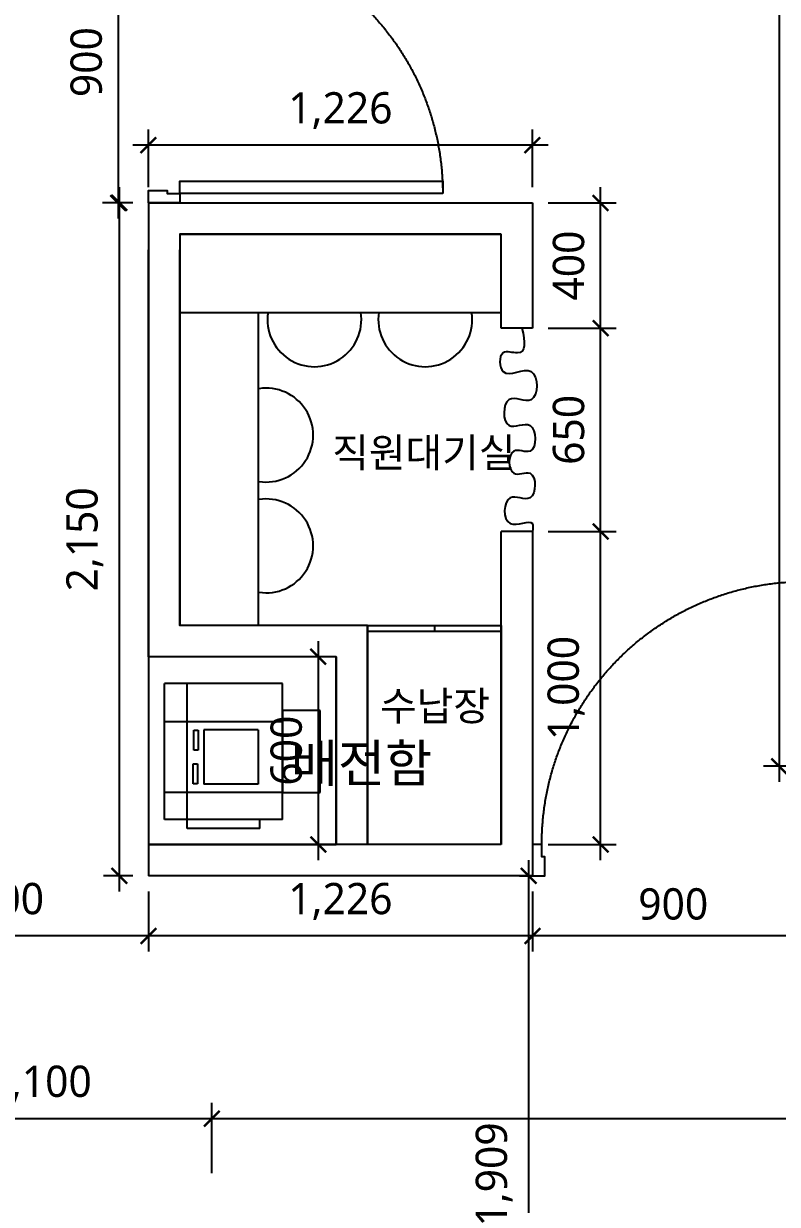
# Model space of a CAD drawing. Header units: metres. Extents: x 11578468 to 47831421, y -58341524 to -14256839.
# Drawn here: x 23689361 to 23691769, y -29107384 to -29103611 of the extents above; entities that cross this region are included whole.
import ezdxf
from ezdxf.enums import TextEntityAlignment as Align

# ---------------------------------------------------------------- set-up
doc = ezdxf.new("R2010")
doc.units = ezdxf.units.M
doc.header["$LTSCALE"] = 50
doc.header["$MEASUREMENT"] = 0
doc.linetypes.add('CENTER2', pattern=[28.575, 19.05, -3.175, 3.175, -3.175])
doc.linetypes.add('DH-HID2', pattern=[1.2, 0.8, -0.4])
doc.layers.get('0').update_dxf_attribs({"linetype": 'CONTINUOUS'})
doc.layers.get('DEFPOINTS').update_dxf_attribs({"linetype": 'CONTINUOUS'})
for name, color, linetype in [('0-ELC TEXT', 7, 'CONTINUOUS'), ('04_FUR', 6, 'CONTINUOUS'), ('3.기호.계단선', 30, 'CONTINUOUS'), ('FU-FURM', 251, 'DH-HID2'), ('TEX', 7, 'CONTINUOUS'), ('wall', 3, 'CONTINUOUS'), ('WIN', 4, 'CONTINUOUS'), ('家具', 251, 'CONTINUOUS')]:
    doc.layers.add(name, color=color, linetype=linetype)
doc.layers.add('wall2', color=3, linetype='CONTINUOUS', lineweight=25)
doc.styles.add('HY 울릉도 L', font='malgun.ttf')
doc.styles.add('JT1', font='malgun.ttf')
doc.styles.add('맑은 고딕', font='malgun.ttf')
doc.dimstyles.new('사본 50', dxfattribs={"dimscale": 50, "dimtxt": 2, "dimasz": 1, "dimexe": 1, "dimexo": 1, "dimgap": 1, "dimtad": 1, "dimdec": 0, "dimrnd": 0.05, "dimdsep": 46, "dimlunit": 6, "dimtxsty": 'HY 울릉도 L', "dimblk": 'ARCHTICK', "dimcen": 2.5, "dimdle": 1, "dimclrd": 133, "dimclre": 133, "dimclrt": 30, "dimadec": 0, "dimazin": 0, "dimtfac": 1, "dimtdec": 0, "dimtix": 1, "dimtmove": 2, "dimatfit": 3, "dimldrblk": 'ARCHTICK', "dimfxl": 1, "dimlwd": -1, "dimlwe": -1, "dimarcsym": 0})

# ---------------------------------------------------------------- blocks, each defined once
blk = doc.blocks.new('sdgasgddsg')
at = {"layer": 'FU-FURM', "color": 8, "ltscale": 30}
for p, q in [((23820313.5, -29163117.4), (23820913.5, -29163117.3)), ((23820313.6, -29163637.4), (23820313.5, -29163117.4)), ((23820433.6, -29163637.4), (23820433.5, -29163117.4)), ((23820745.6, -29163637.3), (23820745.5, -29163117.3)), ((23820913.6, -29163637.3), (23820913.5, -29163117.3)), ((23820273.5, -29163217.4), (23820313.5, -29163217.4)), ((23820273.6, -29163537.4), (23820273.5, -29163217.4)), ((23820313.5, -29163217.4), (23820913.5, -29163217.3)), ((23820709.7, -29163290.1), (23820469.7, -29163290.1)), ((23820469.7, -29163530.1), (23820469.7, -29163290.1)), ((23820709.7, -29163530.1), (23820709.7, -29163290.1)), ((23820273.6, -29163537.4), (23820313.6, -29163537.4)), ((23820709.7, -29163530.1), (23820469.7, -29163530.1)), ((23820313.6, -29163637.4), (23820913.6, -29163637.3))]:
    blk.add_line(p, q, dxfattribs=at)
for points in [[(23820470.9, -29163243.2), (23820558.9, -29163243.2), (23820559, -29163263.2), (23820471, -29163263.2), (23820470.9, -29163243.2)], [(23820620.1, -29163245.8), (23820708.1, -29163245.8), (23820708.1, -29163265.8), (23820620.1, -29163265.8), (23820620.1, -29163245.8)]]:
    blk.add_lwpolyline(points, dxfattribs=at)
blk.add_lwpolyline([(23820433.6, -29163637.4), (23820433.6, -29163803.6), (23820794.9, -29163803.6), (23820794.9, -29163637.4)], close=True, dxfattribs=at)
blk = doc.blocks.new('*U617')
at = {"layer": 'WIN', "linetype": 'Continuous', "transparency": 33554687}
for points in [[(30, 1040), (30, 200), (70, 200), (70, 1040)], [(0, 200), (0, 100), (40, 100), (40, 160), (30, 160), (30, 200)], [(900, 200), (900, 100), (860, 100), (860, 160), (870, 160), (870, 200)]]:
    blk.add_lwpolyline(points, close=True, dxfattribs=at)
at = {"layer": 'WIN', "linetype": 'CENTER2', "ltscale": 20, "transparency": 33554687}
blk.add_arc((30, 200), 840, 0, 90, dxfattribs=at)
blk = doc.blocks.new('_ArchTick')
at = {"color": 0, "linetype": 'ByBlock', "const_width": 0.15}
blk.add_lwpolyline([(-0.5, -0.5), (0.5, 0.5)], dxfattribs=at)
blk = doc.blocks.new('*D641')
at = {"layer": 'DEFPOINTS', "color": 0, "ltscale": 10, "transparency": 16777216}
for p in [(23689962.4, -29107109.9), (23688862.4, -29107333.9), (23689962.4, -29107333.9)]:
    blk.add_point(p, dxfattribs=at)
at = {"layer": 'wall', "color": 133, "ltscale": 10, "transparency": 16777216}
for p, q in [((23688862.4, -29107283.9), (23688862.4, -29107059.9)), ((23689962.4, -29107283.9), (23689962.4, -29107059.9)), ((23688812.4, -29107109.9), (23690012.4, -29107109.9))]:
    blk.add_line(p, q, dxfattribs=at)
at = {"layer": 'wall', "color": 133, "ltscale": 10, "transparency": 16777216, "xscale": 50, "yscale": 50, "zscale": 50, "rotation": 180}
blk.add_blockref('_ArchTick', (23688862.4, -29107109.9), dxfattribs=at)
at = {"layer": 'wall', "color": 133, "ltscale": 10, "transparency": 16777216, "xscale": 50, "yscale": 50, "zscale": 50}
blk.add_blockref('_ArchTick', (23689962.4, -29107109.9), dxfattribs=at)
at = {"layer": 'wall', "color": 30, "ltscale": 10, "transparency": 16777216, "insert": (23689412.4, -29106999.6), "char_height": 100, "attachment_point": 5, "style": 'HY 울릉도 L'}
blk.add_mtext('1,100', dxfattribs=at)
blk = doc.blocks.new('*D705')
at = {"layer": 'DEFPOINTS', "color": 0, "ltscale": 10, "transparency": 16777216}
for p in [(23690986.3, -29106333.9), (23691886.3, -29106333.9), (23690986.3, -29106526.2)]:
    blk.add_point(p, dxfattribs=at)
at = {"layer": 'wall', "color": 133, "ltscale": 10, "transparency": 16777216}
for p, q in [((23690986.3, -29106383.9), (23690986.3, -29106576.2)), ((23691886.3, -29106383.9), (23691886.3, -29106576.2)), ((23691936.3, -29106526.2), (23690936.3, -29106526.2))]:
    blk.add_line(p, q, dxfattribs=at)
at = {"layer": 'wall', "color": 133, "ltscale": 10, "transparency": 16777216, "xscale": 50, "yscale": 50, "zscale": 50, "rotation": 180}
blk.add_blockref('_ArchTick', (23690986.3, -29106526.2), dxfattribs=at)
at = {"layer": 'wall', "color": 133, "ltscale": 10, "transparency": 16777216, "xscale": 50, "yscale": 50, "zscale": 50}
blk.add_blockref('_ArchTick', (23691886.3, -29106526.2), dxfattribs=at)
at = {"layer": 'wall', "color": 30, "ltscale": 10, "transparency": 16777216, "insert": (23691436.3, -29106424.5), "char_height": 100, "attachment_point": 5, "style": 'HY 울릉도 L'}
blk.add_mtext('900', dxfattribs=at)
blk = doc.blocks.new('*D706')
at = {"layer": 'DEFPOINTS', "color": 0, "ltscale": 10, "transparency": 16777216}
for p in [(23689759.9, -29106333.9), (23690986.3, -29106333.9), (23689759.9, -29106526.2)]:
    blk.add_point(p, dxfattribs=at)
at = {"layer": 'wall', "color": 133, "ltscale": 10, "transparency": 16777216}
for p, q in [((23689759.9, -29106383.9), (23689759.9, -29106576.2)), ((23690986.3, -29106383.9), (23690986.3, -29106576.2)), ((23691036.3, -29106526.2), (23689709.9, -29106526.2))]:
    blk.add_line(p, q, dxfattribs=at)
at = {"layer": 'wall', "color": 133, "ltscale": 10, "transparency": 16777216, "xscale": 50, "yscale": 50, "zscale": 50, "rotation": 180}
blk.add_blockref('_ArchTick', (23689759.9, -29106526.2), dxfattribs=at)
at = {"layer": 'wall', "color": 133, "ltscale": 10, "transparency": 16777216, "xscale": 50, "yscale": 50, "zscale": 50}
blk.add_blockref('_ArchTick', (23690986.3, -29106526.2), dxfattribs=at)
at = {"layer": 'wall', "color": 30, "ltscale": 10, "transparency": 16777216, "insert": (23690373.1, -29106415.8), "char_height": 100, "attachment_point": 5, "style": 'HY 울릉도 L'}
blk.add_mtext('1,226', dxfattribs=at)
blk = doc.blocks.new('*D707')
at = {"layer": 'DEFPOINTS', "color": 0, "ltscale": 10, "transparency": 16777216}
for p in [(23688759.9, -29106333.9), (23689759.9, -29106333.9), (23688759.9, -29106526.2)]:
    blk.add_point(p, dxfattribs=at)
at = {"layer": 'wall', "color": 133, "ltscale": 10, "transparency": 16777216}
for p, q in [((23688759.9, -29106383.9), (23688759.9, -29106576.2)), ((23689759.9, -29106383.9), (23689759.9, -29106576.2)), ((23689809.9, -29106526.2), (23688709.9, -29106526.2))]:
    blk.add_line(p, q, dxfattribs=at)
at = {"layer": 'wall', "color": 133, "ltscale": 10, "transparency": 16777216, "xscale": 50, "yscale": 50, "zscale": 50, "rotation": 180}
blk.add_blockref('_ArchTick', (23688759.9, -29106526.2), dxfattribs=at)
at = {"layer": 'wall', "color": 133, "ltscale": 10, "transparency": 16777216, "xscale": 50, "yscale": 50, "zscale": 50}
blk.add_blockref('_ArchTick', (23689759.9, -29106526.2), dxfattribs=at)
at = {"layer": 'wall', "color": 30, "ltscale": 10, "transparency": 16777216, "insert": (23689259.9, -29106415.8), "char_height": 100, "attachment_point": 5, "style": 'HY 울릉도 L'}
blk.add_mtext('1,000', dxfattribs=at)
blk = doc.blocks.new('*D717')
at = {"layer": 'DEFPOINTS', "color": 0, "ltscale": 10, "transparency": 16777216}
for p in [(23691898.1, -29100033.9), (23691774.7, -29105983.9), (23691898.1, -29105983.9)]:
    blk.add_point(p, dxfattribs=at)
at = {"layer": 'wall', "color": 133, "ltscale": 10, "transparency": 16777216}
for p, q in [((23691774.7, -29099983.9), (23691774.7, -29106033.9)), ((23691848.1, -29100033.9), (23691724.7, -29100033.9)), ((23691848.1, -29105983.9), (23691724.7, -29105983.9))]:
    blk.add_line(p, q, dxfattribs=at)
at = {"layer": 'wall', "color": 133, "ltscale": 10, "transparency": 16777216, "xscale": 50, "yscale": 50, "zscale": 50}
for p, rotation in [((23691774.7, -29100033.9), 90), ((23691774.7, -29105983.9), 270)]:
    blk.add_blockref('_ArchTick', p, dxfattribs=dict(at, rotation=rotation))
at = {"layer": 'wall', "color": 30, "ltscale": 10, "transparency": 16777216, "insert": (23691664.6, -29103008.9), "char_height": 100, "attachment_point": 5, "rotation": 90, "style": 'HY 울릉도 L'}
blk.add_mtext('5,950', dxfattribs=at)
blk = doc.blocks.new('*D718')
at = {"layer": 'DEFPOINTS', "color": 0, "ltscale": 10, "transparency": 16777216}
for p in [(23690986.3, -29105233.9), (23691204.1, -29105233.9), (23690986.3, -29106233.9)]:
    blk.add_point(p, dxfattribs=at)
at = {"layer": 'wall', "color": 133, "ltscale": 10, "transparency": 16777216}
for p, q in [((23691204.1, -29106283.9), (23691204.1, -29105183.9)), ((23691036.3, -29105233.9), (23691254.1, -29105233.9)), ((23691036.3, -29106233.9), (23691254.1, -29106233.9))]:
    blk.add_line(p, q, dxfattribs=at)
at = {"layer": 'wall', "color": 133, "ltscale": 10, "transparency": 16777216, "xscale": 50, "yscale": 50, "zscale": 50}
for p, rotation in [((23691204.1, -29105233.9), 90), ((23691204.1, -29106233.9), 270)]:
    blk.add_blockref('_ArchTick', p, dxfattribs=dict(at, rotation=rotation))
at = {"layer": 'wall', "color": 30, "ltscale": 10, "transparency": 16777216, "insert": (23691093.8, -29105733.9), "char_height": 100, "attachment_point": 5, "rotation": 90, "style": 'HY 울릉도 L'}
blk.add_mtext('1,000', dxfattribs=at)
blk = doc.blocks.new('*D719')
at = {"layer": 'DEFPOINTS', "color": 0, "ltscale": 10, "transparency": 16777216}
for p in [(23690986.3, -29104583.9), (23691204.1, -29104583.9), (23690986.3, -29105233.9)]:
    blk.add_point(p, dxfattribs=at)
at = {"layer": 'wall', "color": 133, "ltscale": 10, "transparency": 16777216}
for p, q in [((23691204.1, -29105283.9), (23691204.1, -29104533.9)), ((23691036.3, -29104583.9), (23691254.1, -29104583.9)), ((23691036.3, -29105233.9), (23691254.1, -29105233.9))]:
    blk.add_line(p, q, dxfattribs=at)
at = {"layer": 'wall', "color": 133, "ltscale": 10, "transparency": 16777216, "xscale": 50, "yscale": 50, "zscale": 50}
for p, rotation in [((23691204.1, -29104583.9), 90), ((23691204.1, -29105233.9), 270)]:
    blk.add_blockref('_ArchTick', p, dxfattribs=dict(at, rotation=rotation))
at = {"layer": 'wall', "color": 30, "ltscale": 10, "transparency": 16777216, "insert": (23691102.4, -29104908.9), "char_height": 100, "attachment_point": 5, "rotation": 90, "style": 'HY 울릉도 L'}
blk.add_mtext('650', dxfattribs=at)
blk = doc.blocks.new('*D720')
at = {"layer": 'DEFPOINTS', "color": 0, "ltscale": 10, "transparency": 16777216}
for p in [(23690986.3, -29104183.9), (23691204.1, -29104183.9), (23690986.3, -29104583.9)]:
    blk.add_point(p, dxfattribs=at)
at = {"layer": 'wall', "color": 133, "ltscale": 10, "transparency": 16777216}
for p, q in [((23691204.1, -29104633.9), (23691204.1, -29104133.9)), ((23691036.3, -29104183.9), (23691254.1, -29104183.9)), ((23691036.3, -29104583.9), (23691254.1, -29104583.9))]:
    blk.add_line(p, q, dxfattribs=at)
at = {"layer": 'wall', "color": 133, "ltscale": 10, "transparency": 16777216, "xscale": 50, "yscale": 50, "zscale": 50}
for p, rotation in [((23691204.1, -29104183.9), 90), ((23691204.1, -29104583.9), 270)]:
    blk.add_blockref('_ArchTick', p, dxfattribs=dict(at, rotation=rotation))
at = {"layer": 'wall', "color": 30, "ltscale": 10, "transparency": 16777216, "insert": (23691102.4, -29104383.9), "char_height": 100, "attachment_point": 5, "rotation": 90, "style": 'HY 울릉도 L'}
blk.add_mtext('400', dxfattribs=at)
blk = doc.blocks.new('*D721')
at = {"layer": 'DEFPOINTS', "color": 0, "ltscale": 10, "transparency": 16777216}
for p in [(23689759.9, -29103999.3), (23689759.9, -29104183.9), (23690986.3, -29104183.9)]:
    blk.add_point(p, dxfattribs=at)
at = {"layer": 'wall', "color": 133, "ltscale": 10, "transparency": 16777216}
for p, q in [((23689759.9, -29104133.9), (23689759.9, -29103949.3)), ((23690986.3, -29104133.9), (23690986.3, -29103949.3)), ((23691036.3, -29103999.3), (23689709.9, -29103999.3))]:
    blk.add_line(p, q, dxfattribs=at)
at = {"layer": 'wall', "color": 133, "ltscale": 10, "transparency": 16777216, "xscale": 50, "yscale": 50, "zscale": 50, "rotation": 180}
blk.add_blockref('_ArchTick', (23689759.9, -29103999.3), dxfattribs=at)
at = {"layer": 'wall', "color": 133, "ltscale": 10, "transparency": 16777216, "xscale": 50, "yscale": 50, "zscale": 50}
blk.add_blockref('_ArchTick', (23690986.3, -29103999.3), dxfattribs=at)
at = {"layer": 'wall', "color": 30, "ltscale": 10, "transparency": 16777216, "insert": (23690373.1, -29103889), "char_height": 100, "attachment_point": 5, "style": 'HY 울릉도 L'}
blk.add_mtext('1,226', dxfattribs=at)
blk = doc.blocks.new('*D722')
at = {"layer": 'DEFPOINTS', "color": 0, "ltscale": 10, "transparency": 16777216}
for p in [(23689759.9, -29104183.9), (23689666.7, -29106333.9), (23689759.9, -29106333.9)]:
    blk.add_point(p, dxfattribs=at)
at = {"layer": 'wall', "color": 133, "ltscale": 10, "transparency": 16777216}
for p, q in [((23689666.7, -29104133.9), (23689666.7, -29106383.9)), ((23689709.9, -29104183.9), (23689616.7, -29104183.9)), ((23689709.9, -29106333.9), (23689616.7, -29106333.9))]:
    blk.add_line(p, q, dxfattribs=at)
at = {"layer": 'wall', "color": 133, "ltscale": 10, "transparency": 16777216, "xscale": 50, "yscale": 50, "zscale": 50}
for p, rotation in [((23689666.7, -29104183.9), 90), ((23689666.7, -29106333.9), 270)]:
    blk.add_blockref('_ArchTick', p, dxfattribs=dict(at, rotation=rotation))
at = {"layer": 'wall', "color": 30, "ltscale": 10, "transparency": 16777216, "insert": (23689556.4, -29105258.9), "char_height": 100, "attachment_point": 5, "rotation": 90, "style": 'HY 울릉도 L'}
blk.add_mtext('2,150', dxfattribs=at)
blk = doc.blocks.new('*U723')
at = {"layer": 'WIN', "linetype": 'Continuous', "transparency": 33554687}
for points in [[(30, 1040), (30, 200), (70, 200), (70, 1040)], [(0, 200), (0, 100), (40, 100), (40, 160), (30, 160), (30, 200)], [(900, 200), (900, 100), (860, 100), (860, 160), (870, 160), (870, 200)]]:
    blk.add_lwpolyline(points, close=True, dxfattribs=at)
at = {"layer": 'WIN', "linetype": 'CENTER2', "ltscale": 20, "transparency": 33554687}
blk.add_arc((30, 200), 840, 0, 90, dxfattribs=at)
blk = doc.blocks.new('*D724')
at = {"layer": 'DEFPOINTS', "color": 0, "ltscale": 10, "transparency": 16777216}
for p in [(23689759.9, -29103283.9), (23689663.3, -29104183.9), (23689759.9, -29104183.9)]:
    blk.add_point(p, dxfattribs=at)
at = {"layer": 'wall', "color": 133, "ltscale": 10, "transparency": 16777216}
for p, q in [((23689663.3, -29103233.9), (23689663.3, -29104233.9)), ((23689709.9, -29103283.9), (23689613.3, -29103283.9)), ((23689709.9, -29104183.9), (23689613.3, -29104183.9))]:
    blk.add_line(p, q, dxfattribs=at)
at = {"layer": 'wall', "color": 133, "ltscale": 10, "transparency": 16777216, "xscale": 50, "yscale": 50, "zscale": 50}
for p, rotation in [((23689663.3, -29103283.9), 90), ((23689663.3, -29104183.9), 270)]:
    blk.add_blockref('_ArchTick', p, dxfattribs=dict(at, rotation=rotation))
at = {"layer": 'wall', "color": 30, "ltscale": 10, "transparency": 16777216, "insert": (23689561.6, -29103733.9), "char_height": 100, "attachment_point": 5, "rotation": 90, "style": 'HY 울릉도 L'}
blk.add_mtext('900', dxfattribs=at)
blk = doc.blocks.new('*D735')
at = {"layer": 'DEFPOINTS', "color": 0, "ltscale": 10, "transparency": 16777216}
for p in [(23690894.9, -29106333.9), (23690974.5, -29106333.9), (23690894.9, -29108242.7)]:
    blk.add_point(p, dxfattribs=at)
at = {"layer": 'wall', "color": 133, "ltscale": 10, "transparency": 16777216}
for p, q in [((23690974.5, -29108292.7), (23690974.5, -29106283.9)), ((23690944.9, -29106333.9), (23691024.5, -29106333.9)), ((23690944.9, -29108242.7), (23691024.5, -29108242.7))]:
    blk.add_line(p, q, dxfattribs=at)
at = {"layer": 'wall', "color": 133, "ltscale": 10, "transparency": 16777216, "xscale": 50, "yscale": 50, "zscale": 50}
for p, rotation in [((23690974.5, -29106333.9), 90), ((23690974.5, -29108242.7), 270)]:
    blk.add_blockref('_ArchTick', p, dxfattribs=dict(at, rotation=rotation))
at = {"layer": 'wall', "color": 30, "ltscale": 10, "transparency": 16777216, "insert": (23690864.2, -29107288.3), "char_height": 100, "attachment_point": 5, "rotation": 90, "style": 'HY 울릉도 L'}
blk.add_mtext('1,909', dxfattribs=at)
blk = doc.blocks.new('*D777')
at = {"layer": 'DEFPOINTS', "color": 0, "ltscale": 10, "transparency": 16777216}
for p in [(23696459.9, -29106755.7), (23696459.9, -29107109.9), (23689962.4, -29107183.4)]:
    blk.add_point(p, dxfattribs=at)
at = {"layer": 'wall', "color": 133, "ltscale": 10, "transparency": 16777216}
for p, q in [((23696459.9, -29106805.7), (23696459.9, -29107159.9)), ((23689962.4, -29107133.4), (23689962.4, -29107059.9)), ((23689912.4, -29107109.9), (23696509.9, -29107109.9))]:
    blk.add_line(p, q, dxfattribs=at)
at = {"layer": 'wall', "color": 133, "ltscale": 10, "transparency": 16777216, "xscale": 50, "yscale": 50, "zscale": 50, "rotation": 180}
blk.add_blockref('_ArchTick', (23689962.4, -29107109.9), dxfattribs=at)
at = {"layer": 'wall', "color": 133, "ltscale": 10, "transparency": 16777216, "xscale": 50, "yscale": 50, "zscale": 50}
blk.add_blockref('_ArchTick', (23696459.9, -29107109.9), dxfattribs=at)
at = {"layer": 'wall', "color": 30, "ltscale": 10, "transparency": 16777216, "insert": (23693211.2, -29106999.9), "char_height": 100, "attachment_point": 5, "style": 'HY 울릉도 L'}
blk.add_mtext('6,497', dxfattribs=at)
blk = doc.blocks.new('*D787')
at = {"layer": 'DEFPOINTS', "color": 0, "ltscale": 10, "transparency": 16777216}
for p in [(23690359.9, -29105633.9), (23690302.2, -29106233.9), (23690359.9, -29106233.9)]:
    blk.add_point(p, dxfattribs=at)
at = {"layer": 'wall', "color": 133, "ltscale": 10, "transparency": 16777216}
for p, q in [((23690302.2, -29105583.9), (23690302.2, -29106283.9)), ((23690309.9, -29105633.9), (23690252.2, -29105633.9)), ((23690309.9, -29106233.9), (23690252.2, -29106233.9))]:
    blk.add_line(p, q, dxfattribs=at)
at = {"layer": 'wall', "color": 133, "ltscale": 10, "transparency": 16777216, "xscale": 50, "yscale": 50, "zscale": 50}
for p, rotation in [((23690302.2, -29105633.9), 90), ((23690302.2, -29106233.9), 270)]:
    blk.add_blockref('_ArchTick', p, dxfattribs=dict(at, rotation=rotation))
at = {"layer": 'wall', "color": 30, "ltscale": 10, "transparency": 16777216, "insert": (23690200.5, -29105933.9), "char_height": 100, "attachment_point": 5, "rotation": 90, "style": 'HY 울릉도 L'}
blk.add_mtext('600', dxfattribs=at)

msp = doc.modelspace()

# ---------------------------------------------------------------- linework, layer by layer
at = {"layer": '04_FUR', "ltscale": 10}
for p, q in [((23689759.9, -29105033.9), (23689759.9, -29105633.9)), ((23690459.9, -29105533.9), (23690886.3, -29105533.9)), ((23690459.9, -29106233.9), (23690459.9, -29105533.9)), ((23690459.9, -29105551.9), (23690886.3, -29105551.9)), ((23690673.1, -29105533.9), (23690673.1, -29105551.9)), ((23690886.3, -29105533.9), (23690886.3, -29106233.9)), ((23690886.3, -29106233.9), (23690459.9, -29106233.9))]:
    msp.add_line(p, q, dxfattribs=at)
for points in [[(23690886.3, -29104283.9), (23689859.9, -29104283.9), (23689859.9, -29104533.9), (23690886.3, -29104533.9)], [(23689859.9, -29104533.9), (23690109.9, -29104533.9), (23690109.9, -29105533.9), (23689859.9, -29105533.9)], [(23689759.9, -29106233.9), (23690359.9, -29106233.9), (23690359.9, -29105633.9), (23689759.9, -29105633.9)]]:
    msp.add_lwpolyline(points, close=True, dxfattribs=at)
at = {"layer": 'wall', "ltscale": 10}
for p, q in [((23689759.9, -29104183.9), (23689859.9, -29104183.9)), ((23689859.9, -29104183.9), (23690986.3, -29104183.9)), ((23690986.3, -29104183.9), (23690986.3, -29104583.9)), ((23689859.9, -29104283.9), (23690886.3, -29104283.9)), ((23690886.3, -29104583.9), (23690886.3, -29104283.9)), ((23690986.3, -29104583.9), (23690886.3, -29104583.9)), ((23690886.3, -29106233.9), (23690886.3, -29105233.9)), ((23690986.3, -29105233.9), (23690886.3, -29105233.9)), ((23690986.3, -29105233.9), (23690986.3, -29106333.9)), ((23690459.9, -29105533.9), (23690459.9, -29106233.9)), ((23690359.9, -29105633.9), (23690359.9, -29106233.9))]:
    msp.add_line(p, q, dxfattribs=at)
for centre, start, end in [((23690290.1, -29104557.1), 171.1259, 8.8741), ((23690644, -29104557.1), 171.1259, 8.8741), ((23690136, -29104925.8), 261.1259, 98.8741), ((23690136, -29105279.7), 261.1259, 98.8741)]:
    msp.add_arc(centre, 150, start, end, dxfattribs=at)
at = {"layer": 'wall2'}
for p, q in [((23689759.9, -29104183.9), (23689759.9, -29105633.9)), ((23689859.9, -29104283.9), (23689859.9, -29105533.9)), ((23689759.9, -29105633.9), (23689759.9, -29104333.9)), ((23689859.9, -29105533.9), (23689859.9, -29104333.9)), ((23689759.9, -29106233.9), (23689759.9, -29106333.9)), ((23690359.9, -29106333.9), (23690259.9, -29106333.9)), ((23690359.7, -29106333.9), (23690359.7, -29106334.8)), ((23690986.3, -29106333.9), (23690359.7, -29106333.9))]:
    msp.add_line(p, q, dxfattribs=at)
at = {"layer": 'wall2', "ltscale": 10}
for p, q in [((23690459.9, -29105533.9), (23689859.9, -29105533.9)), ((23690359.9, -29105633.9), (23689759.9, -29105633.9)), ((23690886.3, -29106233.9), (23689759.9, -29106233.9)), ((23690986.3, -29106333.9), (23689759.9, -29106333.9))]:
    msp.add_line(p, q, dxfattribs=at)
at = {"layer": '家具', "ltscale": 10}
msp.add_open_spline([(23690952.7, -29104583.9), (23690963.8, -29104628.1), (23690968.2, -29104679.7), (23690877.1, -29104645.4), (23690882, -29104765), (23691005.5, -29104674.8), (23691006.6, -29104849.5), (23690890.6, -29104776.4), (23690890.1, -29104929.6), (23690999.9, -29104859.3), (23691002.1, -29105005), (23690907.9, -29104950.4), (23690907.7, -29105074.6), (23691000.8, -29105020.1), (23690998.6, -29105159.5), (23690894.6, -29105092.7), (23690888.7, -29105247), (23690993.3, -29105185.1), (23690987.8, -29105223.7), (23690986.3, -29105233.9)], degree=3, knots=[34.225614, 34.225614, 34.225614, 34.225614, 129.350152, 174.816427, 234.516348, 324.111881, 413.662195, 484.591503, 566.919486, 634.128876, 716.216808, 768.481849, 839.375776, 891.640817, 969.997126, 1033.461118, 1115.549051, 1186.478358, 1212.123887, 1212.123887, 1212.123887, 1212.123887], dxfattribs=at)

# ---------------------------------------------------------------- block references
at = {"layer": '3.기호.계단선', "xscale": 0.7238551023377122, "yscale": 0.7238551023377122, "zscale": 0.7238551023377122, "rotation": 89.99999999999999}
msp.add_blockref('sdgasgddsg', (2579940.1, -46348609.8), dxfattribs=at)
at = {"layer": 'WIN', "linetype": 'Continuous', "xscale": -1, "rotation": 270}
msp.add_blockref('*U723', (23689659.9, -29104183.9), dxfattribs=at)
at = {"layer": 'WIN', "linetype": 'Continuous', "xscale": -1}
msp.add_blockref('*U617', (23691886.3, -29106433.9), dxfattribs=at)

# ---------------------------------------------------------------- texts
at = {"layer": '0-ELC TEXT', "style": '맑은 고딕'}
for s, p in [('직원대기실', (23690639.6, -29104981.7)), ('수납장', (23690675.2, -29105791.2))]:
    msp.add_text(s, height=93.33, rotation=360, dxfattribs=at).set_placement(p, align=Align.MIDDLE_CENTER)
at = {"layer": 'TEX', "style": 'JT1'}
msp.add_text('배전함', height=120, dxfattribs=at).set_placement((23690214.7, -29106034.3))

# ---------------------------------------------------------------- dimensions: what is measured, and where the dimension line sits
at = {"layer": 'wall', "ltscale": 10}
for base, p1, p2, picture, middle in [((23691774.7, -29105983.9), (23691898.1, -29100033.9), (23691898.1, -29105983.9), '*D717', (23691664.6, -29103008.9)), ((23689663.3, -29104183.9), (23689759.9, -29103283.9), (23689759.9, -29104183.9), '*D724', (23689561.6, -29103733.9)), ((23689666.7, -29106333.9), (23689759.9, -29104183.9), (23689759.9, -29106333.9), '*D722', (23689556.4, -29105258.9)), ((23691204.1, -29104183.9), (23690986.3, -29104583.9), (23690986.3, -29104183.9), '*D720', (23691102.4, -29104383.9)), ((23691204.1, -29104583.9), (23690986.3, -29105233.9), (23690986.3, -29104583.9), '*D719', (23691102.4, -29104908.9)), ((23691204.1, -29105233.9), (23690986.3, -29106233.9), (23690986.3, -29105233.9), '*D718', (23691093.8, -29105733.9)), ((23690302.2, -29106233.9), (23690359.9, -29105633.9), (23690359.9, -29106233.9), '*D787', (23690200.5, -29105933.9)), ((23690974.5, -29106333.9), (23690894.9, -29108242.7), (23690894.9, -29106333.9), '*D735', (23690864.2, -29107288.3))]:
    dim = msp.add_linear_dim(base=base, p1=p1, p2=p2, angle=90, dimstyle='사본 50', dxfattribs=at)
    dim.commit()
    dim.dimension.update_dxf_attribs({"geometry": picture, "text_midpoint": middle})
for base, p1, p2, picture, middle in [((23689759.9, -29103999.3), (23690986.3, -29104183.9), (23689759.9, -29104183.9), '*D721', (23690373.1, -29103889)), ((23688759.9, -29106526.2), (23689759.9, -29106333.9), (23688759.9, -29106333.9), '*D707', (23689259.9, -29106415.8)), ((23689759.9, -29106526.2), (23690986.3, -29106333.9), (23689759.9, -29106333.9), '*D706', (23690373.1, -29106415.8)), ((23690986.3, -29106526.2), (23691886.3, -29106333.9), (23690986.3, -29106333.9), '*D705', (23691436.3, -29106424.5)), ((23696459.879, -29107109.9074), (23689962.4269, -29107183.3839), (23696459.879, -29106755.7386), '*D777', (23693211.153, -29106999.8531)), ((23689962.4, -29107109.9), (23688862.4, -29107333.9), (23689962.4, -29107333.9), '*D641', (23689412.4, -29106999.6))]:
    dim = msp.add_linear_dim(base=base, p1=p1, p2=p2, dimstyle='사본 50', dxfattribs=at)
    dim.commit()
    dim.dimension.update_dxf_attribs({"geometry": picture, "text_midpoint": middle})

doc.saveas('drawing.dxf')
